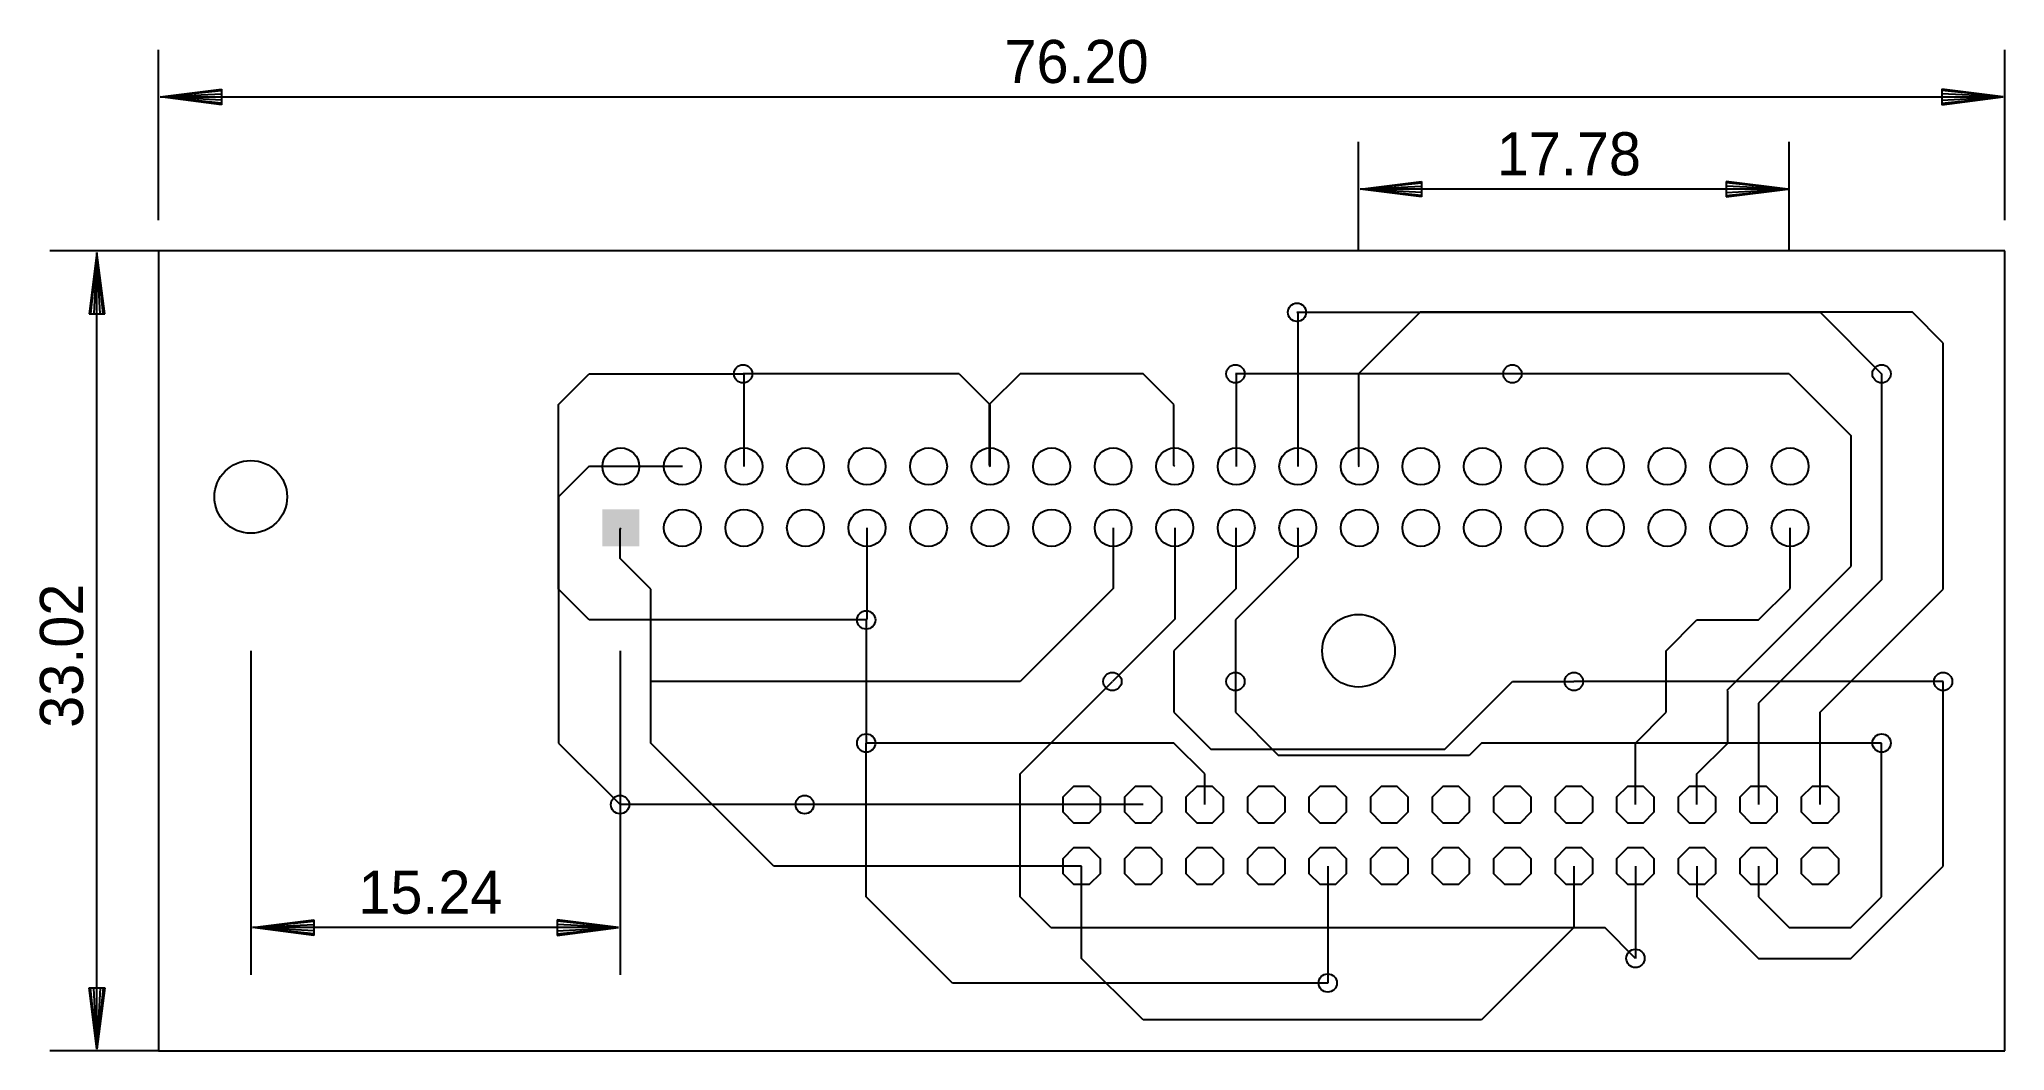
# Model space of a CAD drawing. Extents: x -4.9 to 76.2, y 0 to 41.7.
import ezdxf

# ---------------------------------------------------------------- set-up
doc = ezdxf.new("R2010")
doc.units = 0
for name, color, linetype in [('1', 12, 'CONTINUOUS'), ('16', 132, 'CONTINUOUS'), ('17', 110, 'CONTINUOUS'), ('18', 110, 'CONTINUOUS'), ('20', 31, 'CONTINUOUS')]:
    doc.layers.add(name, color=color, linetype=linetype)

# ---------------------------------------------------------------- blocks, each defined once
blk = doc.blocks.new('OCTAGONP')
blk.add_lwpolyline([(-0.5, -0.2071), (-0.5, 0.2071), (-0.2071, 0.5), (0.2071, 0.5), (0.5, 0.2071), (0.5, -0.2071), (0.2071, -0.5), (-0.2071, -0.5)], close=True)
blk = doc.blocks.new('SQUAREP')
blk.add_solid([(-0.5, -0.5), (0.5, -0.5), (-0.5, 0.5), (0.5, 0.5)])
blk = doc.blocks.new('ROUNDP')
blk.add_circle((0, 0), 0.5)
blk = doc.blocks.new('ROUNDV')
blk.add_circle((0, 0), 0.5)

msp = doc.modelspace()

# ---------------------------------------------------------------- linework, layer by layer
at = {"layer": '1'}
for p, q in [((46.99, 30.48), (68.58, 30.48)), ((68.58, 30.48), (71.12, 27.94)), ((16.51, 26.67), (17.78, 27.94)), ((17.78, 27.94), (24.13, 27.94)), ((55.88, 27.94), (44.45, 27.94)), ((16.51, 19.05), (16.51, 26.67)), ((17.78, 17.78), (16.51, 19.05)), ((29.21, 17.78), (17.78, 17.78)), ((29.21, 17.78), (29.21, 12.7)), ((35.56, 11.43), (39.37, 15.24)), ((44.45, 15.24), (44.45, 13.97)), ((73.66, 15.24), (58.42, 15.24)), ((44.45, 13.97), (46.228, 12.192)), ((29.21, 6.35), (29.21, 12.7)), ((54.102, 12.192), (46.228, 12.192)), ((54.61, 12.7), (54.102, 12.192)), ((71.12, 12.7), (54.61, 12.7)), ((35.56, 6.35), (35.56, 11.43)), ((26.67, 10.16), (19.05, 10.16)), ((32.766, 2.794), (29.21, 6.35)), ((36.83, 5.08), (35.56, 6.35)), ((36.83, 5.08), (59.69, 5.08)), ((60.96, 3.81), (59.69, 5.08)), ((48.26, 2.794), (32.766, 2.794))]:
    msp.add_line(p, q, dxfattribs=at)
at = {"layer": '16'}
for p, q in [((46.99, 30.48), (47.023, 30.447)), ((47.023, 30.447), (47.023, 24.119)), ((52.07, 30.48), (49.53, 27.94)), ((72.39, 30.48), (52.07, 30.48)), ((73.66, 29.21), (72.39, 30.48)), ((73.66, 19.05), (73.66, 29.21)), ((24.13, 27.94), (24.163, 27.907)), ((33.042, 27.94), (24.13, 27.94)), ((24.163, 27.907), (24.163, 24.119)), ((33.042, 27.94), (34.323, 26.659)), ((35.56, 27.94), (34.29, 26.67)), ((40.64, 27.94), (35.56, 27.94)), ((41.91, 26.67), (40.64, 27.94)), ((44.45, 27.94), (44.483, 27.907)), ((44.483, 27.907), (44.483, 24.119)), ((49.53, 27.94), (49.53, 24.152)), ((67.31, 27.94), (55.88, 27.94)), ((67.31, 27.94), (69.85, 25.4)), ((71.12, 27.94), (71.12, 19.431)), ((34.29, 26.67), (34.29, 24.152)), ((34.323, 24.119), (34.323, 26.659)), ((41.91, 24.152), (41.91, 26.67)), ((69.85, 25.4), (69.85, 19.984)), ((17.78, 24.13), (16.51, 22.86)), ((17.791, 24.119), (17.78, 24.13)), ((19.083, 24.119), (17.791, 24.119)), ((21.623, 24.119), (19.083, 24.119)), ((34.29, 24.152), (34.323, 24.119)), ((41.943, 24.119), (41.91, 24.152)), ((49.53, 24.152), (49.563, 24.119)), ((16.51, 22.86), (16.51, 12.7)), ((19.05, 21.546), (19.083, 21.579)), ((19.05, 20.32), (19.05, 21.546)), ((29.243, 21.579), (29.243, 17.813)), ((39.403, 21.579), (39.403, 19.083)), ((41.943, 21.579), (41.943, 17.813)), ((44.483, 19.083), (44.483, 21.579)), ((47.023, 21.557), (47.023, 21.579)), ((47.023, 21.579), (47.023, 20.353)), ((67.343, 19.083), (67.343, 21.579)), ((20.32, 19.05), (19.05, 20.32)), ((47.023, 20.353), (44.45, 17.78)), ((64.7446, 14.8786), (69.85, 19.984)), ((20.32, 15.24), (20.32, 19.05)), ((39.403, 19.083), (35.56, 15.24)), ((44.483, 19.083), (41.91, 16.51)), ((71.12, 19.431), (66.04, 14.351)), ((66.04, 17.78), (67.343, 19.083)), ((68.58, 13.97), (73.66, 19.05)), ((29.243, 17.813), (29.21, 17.78)), ((41.943, 17.813), (39.37, 15.24)), ((44.45, 17.78), (44.45, 15.24)), ((62.23, 16.51), (63.5, 17.78)), ((63.5, 17.78), (66.04, 17.78)), ((41.91, 16.51), (41.91, 13.97)), ((62.23, 13.97), (62.23, 16.51)), ((20.32, 12.7), (20.32, 15.24)), ((35.56, 15.24), (20.32, 15.24)), ((53.086, 12.446), (55.88, 15.24)), ((55.88, 15.24), (58.42, 15.24)), ((64.77, 14.8532), (64.7446, 14.8786)), ((64.77, 12.7), (64.77, 14.8532)), ((73.66, 7.62), (73.66, 15.24)), ((41.91, 13.97), (43.434, 12.446)), ((60.96, 12.7), (62.23, 13.97)), ((66.04, 14.351), (66.04, 10.16)), ((68.58, 10.16), (68.58, 13.97)), ((16.51, 12.7), (19.05, 10.16)), ((25.4, 7.62), (20.32, 12.7)), ((41.91, 12.7), (29.21, 12.7)), ((43.18, 11.43), (41.91, 12.7)), ((43.434, 12.446), (53.086, 12.446)), ((60.96, 10.16), (60.96, 12.7)), ((63.5, 11.43), (64.77, 12.7)), ((71.12, 6.35), (71.12, 12.7)), ((43.18, 10.16), (43.18, 11.43)), ((63.5, 10.16), (63.5, 11.43)), ((38.1, 10.16), (26.67, 10.16)), ((40.64, 10.16), (38.1, 10.16)), ((38.1, 7.62), (25.4, 7.62)), ((38.1, 3.81), (38.1, 7.62)), ((48.26, 7.62), (48.26, 2.794)), ((58.42, 7.62), (58.42, 5.08)), ((60.96, 7.62), (60.96, 3.81)), ((63.5, 7.62), (63.5, 6.35)), ((66.04, 7.62), (66.04, 6.35)), ((69.85, 3.81), (73.66, 7.62)), ((63.5, 6.35), (66.04, 3.81)), ((66.04, 6.35), (67.31, 5.08)), ((69.85, 5.08), (71.12, 6.35)), ((58.42, 5.08), (54.61, 1.27)), ((67.31, 5.08), (69.85, 5.08)), ((40.64, 1.27), (38.1, 3.81)), ((66.04, 3.81), (69.85, 3.81)), ((54.61, 1.27), (40.64, 1.27))]:
    msp.add_line(p, q, dxfattribs=at)
at = {"layer": '20'}
for p, q in [((0, 34.29), (0, 41.32)), ((76.2, 34.29), (76.2, 41.32)), ((0.065, 39.37), (2.6, 39.6892)), ((0.065, 39.37), (2.6, 39.63)), ((0.065, 39.37), (2.6, 39.5)), ((0.065, 39.37), (76.135, 39.37)), ((2.6, 39.0508), (0.065, 39.37)), ((2.6, 39.24), (0.065, 39.37)), ((2.6, 39.11), (0.065, 39.37)), ((2.6, 39.6892), (2.6, 39.0508)), ((76.135, 39.37), (73.6, 39.6892)), ((73.6, 39.6892), (73.6, 39.0508)), ((76.135, 39.37), (73.6, 39.63)), ((76.135, 39.37), (73.6, 39.5)), ((73.6, 39.0508), (76.135, 39.37)), ((73.6, 39.24), (76.135, 39.37)), ((73.6, 39.11), (76.135, 39.37)), ((49.53, 33.02), (49.53, 37.51)), ((67.31, 33.02), (67.31, 37.51)), ((49.595, 35.56), (52.13, 35.8792)), ((49.595, 35.56), (52.13, 35.82)), ((52.13, 35.8792), (52.13, 35.2408)), ((67.245, 35.56), (64.71, 35.8792)), ((64.71, 35.8792), (64.71, 35.2408)), ((67.245, 35.56), (64.71, 35.82)), ((49.595, 35.56), (52.13, 35.69)), ((67.245, 35.56), (49.595, 35.56)), ((52.13, 35.2408), (49.595, 35.56)), ((52.13, 35.43), (49.595, 35.56)), ((52.13, 35.3), (49.595, 35.56)), ((67.245, 35.56), (64.71, 35.69)), ((64.71, 35.2408), (67.245, 35.56)), ((64.71, 35.43), (67.245, 35.56)), ((64.71, 35.3), (67.245, 35.56)), ((0, 33.02), (-4.49, 33.02)), ((-2.54, 32.955), (-2.8592, 30.42)), ((-2.54, 32.955), (-2.8, 30.42)), ((-2.54, 32.955), (-2.67, 30.42)), ((-2.54, 0.065), (-2.54, 32.955)), ((-2.2208, 30.42), (-2.54, 32.955)), ((-2.41, 30.42), (-2.54, 32.955)), ((-2.28, 30.42), (-2.54, 32.955)), ((76.2, 33.02), (0, 33.02)), ((0, 33.02), (0, 0)), ((76.2, 0), (76.2, 33.02)), ((-2.8592, 30.42), (-2.2208, 30.42)), ((3.81, 16.51), (3.81, 3.13)), ((19.05, 16.51), (19.05, 3.13)), ((3.875, 5.08), (6.41, 5.3992)), ((3.875, 5.08), (6.41, 5.34)), ((3.875, 5.08), (6.41, 5.21)), ((18.985, 5.08), (3.875, 5.08)), ((6.41, 4.7608), (3.875, 5.08)), ((6.41, 4.95), (3.875, 5.08)), ((6.41, 4.82), (3.875, 5.08)), ((6.41, 5.3992), (6.41, 4.7608)), ((18.985, 5.08), (16.45, 5.3992)), ((16.45, 5.3992), (16.45, 4.7608)), ((18.985, 5.08), (16.45, 5.34)), ((18.985, 5.08), (16.45, 5.21)), ((16.45, 4.7608), (18.985, 5.08)), ((16.45, 4.95), (18.985, 5.08)), ((16.45, 4.82), (18.985, 5.08)), ((-2.54, 0.065), (-2.8592, 2.6)), ((-2.8592, 2.6), (-2.2208, 2.6)), ((-2.54, 0.065), (-2.8, 2.6)), ((-2.54, 0.065), (-2.67, 2.6)), ((-2.2208, 2.6), (-2.54, 0.065)), ((-2.41, 2.6), (-2.54, 0.065)), ((-2.28, 2.6), (-2.54, 0.065)), ((0, 0), (-4.49, 0)), ((0, 0), (76.2, 0))]:
    msp.add_line(p, q, dxfattribs=at)
for centre in [(3.81, 22.86), (49.53, 16.51)]:
    msp.add_circle(centre, 1.5, dxfattribs=at)

# ---------------------------------------------------------------- block references
at = {"layer": '17', "xscale": 1.524, "yscale": 1.524}
for name, p in [('ROUNDP', (19.083, 24.119)), ('ROUNDP', (19.083, 24.119)), ('ROUNDP', (21.623, 24.119)), ('ROUNDP', (21.623, 24.119)), ('ROUNDP', (24.163, 24.119)), ('ROUNDP', (24.163, 24.119)), ('ROUNDP', (26.703, 24.119)), ('ROUNDP', (26.703, 24.119)), ('ROUNDP', (29.243, 24.119)), ('ROUNDP', (29.243, 24.119)), ('ROUNDP', (31.783, 24.119)), ('ROUNDP', (31.783, 24.119)), ('ROUNDP', (34.323, 24.119)), ('ROUNDP', (34.323, 24.119)), ('ROUNDP', (36.863, 24.119)), ('ROUNDP', (36.863, 24.119)), ('ROUNDP', (39.403, 24.119)), ('ROUNDP', (39.403, 24.119)), ('ROUNDP', (41.943, 24.119)), ('ROUNDP', (41.943, 24.119)), ('ROUNDP', (44.483, 24.119)), ('ROUNDP', (44.483, 24.119)), ('ROUNDP', (47.023, 24.119)), ('ROUNDP', (47.023, 24.119)), ('ROUNDP', (49.563, 24.119)), ('ROUNDP', (49.563, 24.119)), ('ROUNDP', (52.103, 24.119)), ('ROUNDP', (52.103, 24.119)), ('ROUNDP', (54.643, 24.119)), ('ROUNDP', (54.643, 24.119)), ('ROUNDP', (57.183, 24.119)), ('ROUNDP', (57.183, 24.119)), ('ROUNDP', (59.723, 24.119)), ('ROUNDP', (59.723, 24.119)), ('ROUNDP', (62.263, 24.119)), ('ROUNDP', (62.263, 24.119)), ('ROUNDP', (64.803, 24.119)), ('ROUNDP', (64.803, 24.119)), ('ROUNDP', (67.343, 24.119)), ('ROUNDP', (67.343, 24.119)), ('SQUAREP', (19.083, 21.579)), ('SQUAREP', (19.083, 21.579)), ('ROUNDP', (21.623, 21.579)), ('ROUNDP', (21.623, 21.579)), ('ROUNDP', (24.163, 21.579)), ('ROUNDP', (24.163, 21.579)), ('ROUNDP', (26.703, 21.579)), ('ROUNDP', (26.703, 21.579)), ('ROUNDP', (29.243, 21.579)), ('ROUNDP', (29.243, 21.579)), ('ROUNDP', (31.783, 21.579)), ('ROUNDP', (31.783, 21.579)), ('ROUNDP', (34.323, 21.579)), ('ROUNDP', (34.323, 21.579)), ('ROUNDP', (36.863, 21.579)), ('ROUNDP', (36.863, 21.579)), ('ROUNDP', (39.403, 21.579)), ('ROUNDP', (39.403, 21.579)), ('ROUNDP', (41.943, 21.579)), ('ROUNDP', (41.943, 21.579)), ('ROUNDP', (44.483, 21.579)), ('ROUNDP', (44.483, 21.579)), ('ROUNDP', (47.023, 21.579)), ('ROUNDP', (47.023, 21.579)), ('ROUNDP', (49.563, 21.579)), ('ROUNDP', (49.563, 21.579)), ('ROUNDP', (52.103, 21.579)), ('ROUNDP', (52.103, 21.579)), ('ROUNDP', (54.643, 21.579)), ('ROUNDP', (54.643, 21.579)), ('ROUNDP', (57.183, 21.579)), ('ROUNDP', (57.183, 21.579)), ('ROUNDP', (59.723, 21.579)), ('ROUNDP', (59.723, 21.579)), ('ROUNDP', (62.263, 21.579)), ('ROUNDP', (62.263, 21.579)), ('ROUNDP', (64.803, 21.579)), ('ROUNDP', (64.803, 21.579)), ('ROUNDP', (67.343, 21.579)), ('ROUNDP', (67.343, 21.579)), ('OCTAGONP', (38.1, 10.16)), ('OCTAGONP', (38.1, 10.16)), ('OCTAGONP', (40.64, 10.16)), ('OCTAGONP', (40.64, 10.16)), ('OCTAGONP', (43.18, 10.16)), ('OCTAGONP', (43.18, 10.16)), ('OCTAGONP', (45.72, 10.16)), ('OCTAGONP', (45.72, 10.16)), ('OCTAGONP', (48.26, 10.16)), ('OCTAGONP', (48.26, 10.16)), ('OCTAGONP', (50.8, 10.16)), ('OCTAGONP', (50.8, 10.16)), ('OCTAGONP', (53.34, 10.16)), ('OCTAGONP', (53.34, 10.16)), ('OCTAGONP', (55.88, 10.16)), ('OCTAGONP', (55.88, 10.16)), ('OCTAGONP', (58.42, 10.16)), ('OCTAGONP', (58.42, 10.16)), ('OCTAGONP', (60.96, 10.16)), ('OCTAGONP', (60.96, 10.16)), ('OCTAGONP', (63.5, 10.16)), ('OCTAGONP', (63.5, 10.16)), ('OCTAGONP', (66.04, 10.16)), ('OCTAGONP', (66.04, 10.16)), ('OCTAGONP', (68.58, 10.16)), ('OCTAGONP', (68.58, 10.16)), ('OCTAGONP', (38.1, 7.62)), ('OCTAGONP', (38.1, 7.62)), ('OCTAGONP', (40.64, 7.62)), ('OCTAGONP', (40.64, 7.62)), ('OCTAGONP', (43.18, 7.62)), ('OCTAGONP', (43.18, 7.62)), ('OCTAGONP', (45.72, 7.62)), ('OCTAGONP', (45.72, 7.62)), ('OCTAGONP', (48.26, 7.62)), ('OCTAGONP', (48.26, 7.62)), ('OCTAGONP', (50.8, 7.62)), ('OCTAGONP', (50.8, 7.62)), ('OCTAGONP', (53.34, 7.62)), ('OCTAGONP', (53.34, 7.62)), ('OCTAGONP', (55.88, 7.62)), ('OCTAGONP', (55.88, 7.62)), ('OCTAGONP', (58.42, 7.62)), ('OCTAGONP', (58.42, 7.62)), ('OCTAGONP', (60.96, 7.62)), ('OCTAGONP', (60.96, 7.62)), ('OCTAGONP', (63.5, 7.62)), ('OCTAGONP', (63.5, 7.62)), ('OCTAGONP', (66.04, 7.62)), ('OCTAGONP', (66.04, 7.62)), ('OCTAGONP', (68.58, 7.62)), ('OCTAGONP', (68.58, 7.62))]:
    msp.add_blockref(name, p, dxfattribs=at)
at = {"layer": '18', "xscale": 0.7564, "yscale": 0.7564}
for p in [(46.99, 30.48), (46.99, 30.48), (24.13, 27.94), (24.13, 27.94), (44.45, 27.94), (44.45, 27.94), (55.88, 27.94), (55.88, 27.94), (71.12, 27.94), (71.12, 27.94), (29.21, 17.78), (29.21, 17.78), (39.37, 15.24), (39.37, 15.24), (44.45, 15.24), (44.45, 15.24), (58.42, 15.24), (58.42, 15.24), (73.66, 15.24), (73.66, 15.24), (29.21, 12.7), (29.21, 12.7), (71.12, 12.7), (71.12, 12.7), (19.05, 10.16), (19.05, 10.16), (26.67, 10.16), (26.67, 10.16), (60.96, 3.81), (60.96, 3.81), (48.26, 2.794), (48.26, 2.794)]:
    msp.add_blockref('ROUNDV', p, dxfattribs=at)

# ---------------------------------------------------------------- texts
at = {"layer": '20'}
for s, p in [('76.20', (34.9179, 39.9445)), ('17.78', (55.2379, 36.1345)), ('15.24', (8.2479, 5.6545))]:
    msp.add_text(s, height=1.778, dxfattribs=at).set_placement(p)
msp.add_text('33.02', height=1.778, rotation=90, dxfattribs=at).set_placement((-3.1145, 13.3279))

doc.saveas('drawing.dxf')
